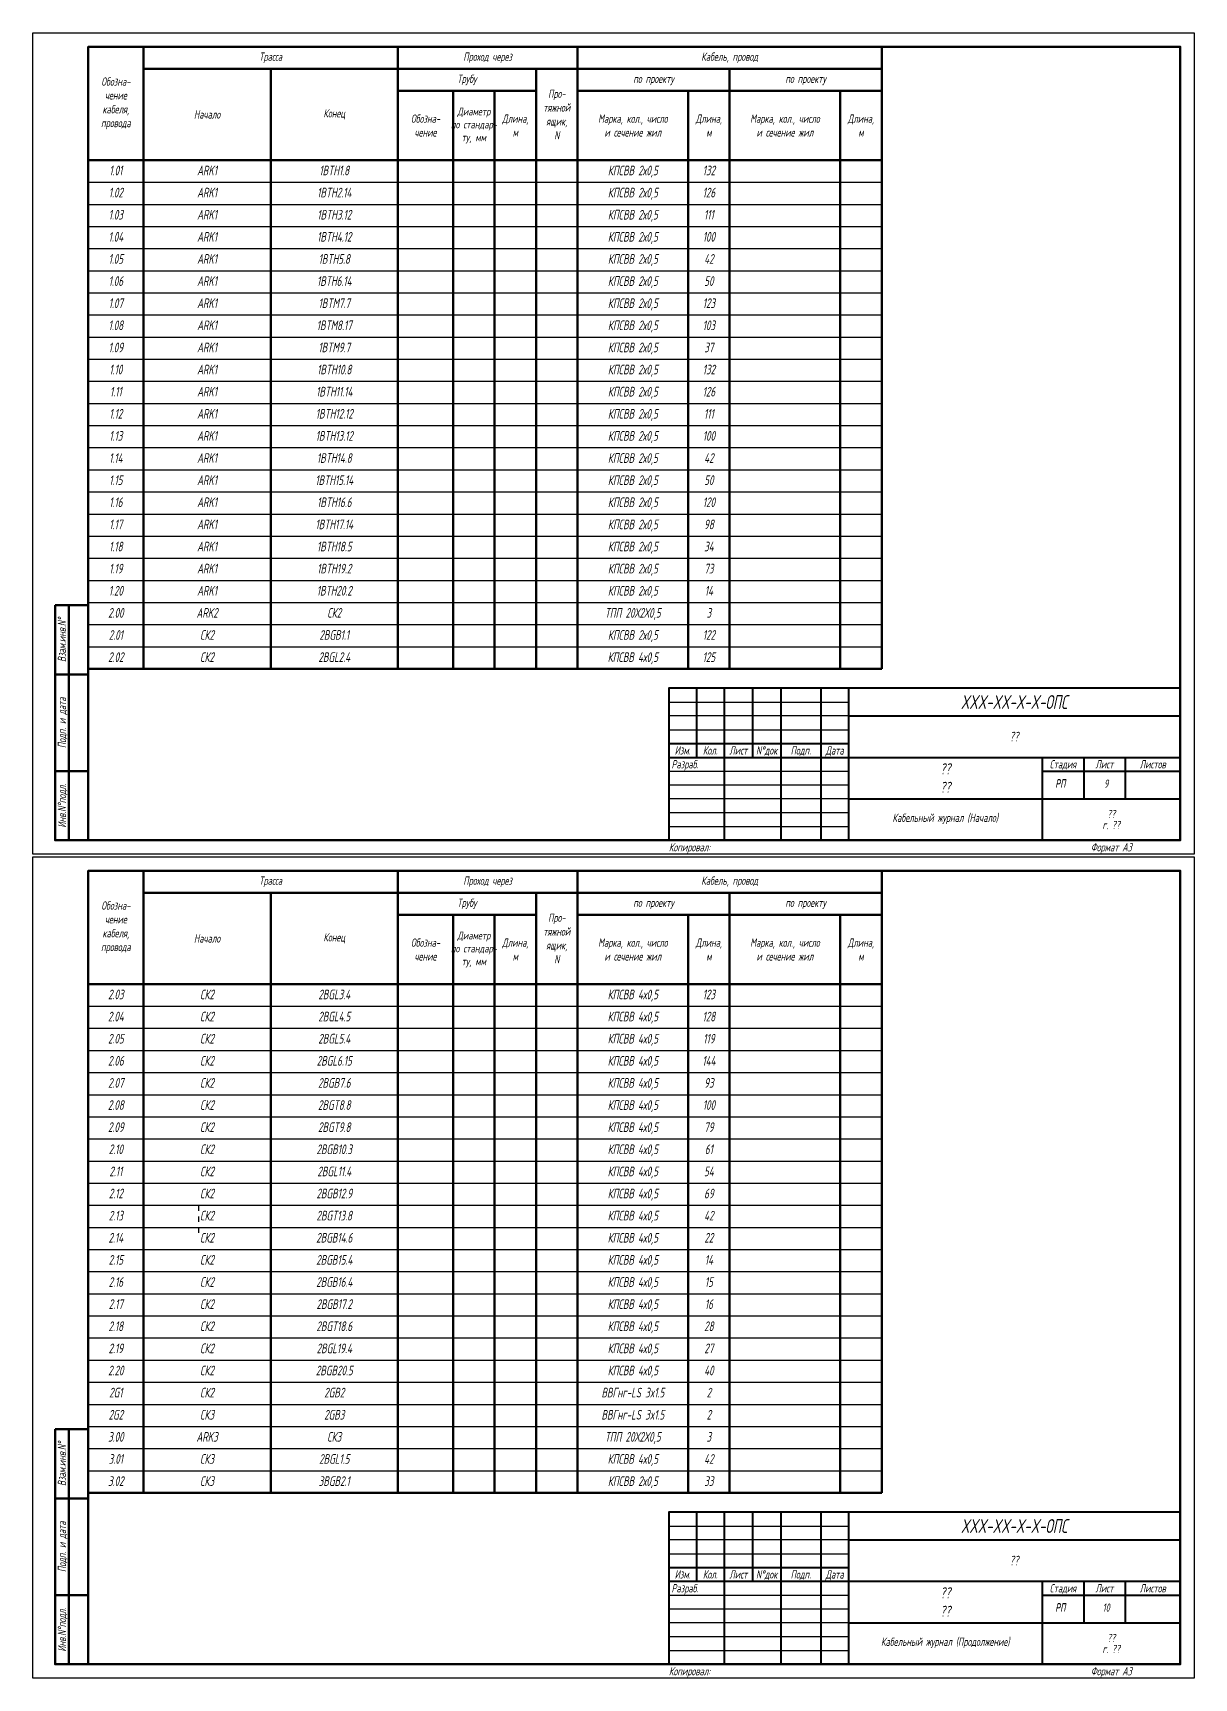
# Model space of a CAD drawing. Extents: x 0 to 1720, y -2086 to 3873.
# Drawn here: x 0 to 420, y 894 to 1489 of the extents above; entities that cross this region are included whole.
import ezdxf
from ezdxf.enums import TextEntityAlignment as Align

# ---------------------------------------------------------------- set-up
doc = ezdxf.new("R2010")
doc.units = 0
doc.layers.add('FORMAT', color=134, linetype='Continuous')
doc.layers.add('TEXT', color=4, linetype='Continuous')
doc.layers.add('TABLE', color=7, linetype='Continuous', lineweight=50)
doc.styles.add('R2_5', font='romant.shx', dxfattribs={"width": 0.65, "oblique": 12, "height": 2.5})

msp = doc.modelspace()

# ---------------------------------------------------------------- linework, layer by layer
for p, q in [((20, 1435), (307, 1435)), ((20, 1427), (307, 1427)), ((20, 1419), (307, 1419)), ((20, 1411), (307, 1411)), ((20, 1403), (307, 1403)), ((20, 1395), (307, 1395)), ((20, 1387), (307, 1387)), ((20, 1379), (307, 1379)), ((20, 1371), (307, 1371)), ((20, 1363), (307, 1363)), ((20, 1355), (307, 1355)), ((20, 1347), (307, 1347)), ((20, 1339), (307, 1339)), ((20, 1331), (307, 1331)), ((20, 1323), (307, 1323)), ((20, 1315), (307, 1315)), ((20, 1307), (307, 1307)), ((20, 1299), (307, 1299)), ((20, 1291), (307, 1291)), ((20, 1283), (307, 1283)), ((20, 1275), (307, 1275)), ((20, 1267), (307, 1267)), ((20, 1137), (307, 1137)), ((20, 1129), (307, 1129)), ((20, 1121), (307, 1121)), ((20, 1113), (307, 1113)), ((20, 1105), (307, 1105)), ((20, 1097), (307, 1097)), ((252, 1085), (252, 1095)), ((20, 1089), (307, 1089)), ((20, 1081), (307, 1081)), ((252, 1070), (252, 1080)), ((20, 1073), (307, 1073)), ((20, 1065), (307, 1065)), ((60, 1063), (60, 1065)), ((60, 1059), (60, 1061)), ((132, 1063), (132, 1065)), ((132, 1059), (132, 1061)), ((252, 1055), (252, 1065)), ((20, 1057), (307, 1057)), ((60, 1055), (60, 1057)), ((132, 1055), (132, 1057)), ((20, 1049), (307, 1049)), ((20, 1041), (307, 1041)), ((20, 1033), (307, 1033)), ((20, 1025), (307, 1025)), ((20, 1017), (307, 1017)), ((20, 1009), (307, 1009)), ((20, 1001), (307, 1001)), ((20, 993), (307, 993)), ((20, 985), (307, 985)), ((20, 977), (307, 977)), ((20, 969), (307, 969))]:
    msp.add_line(p, q)
at = {"layer": 'FORMAT', "lineweight": 50}
for p, q in [((13, 1282), (13, 1197)), ((20, 1257), (8, 1257)), ((20, 1222), (8, 1222)), ((13, 984), (13, 899)), ((20, 959), (8, 959)), ((20, 924), (8, 924))]:
    msp.add_line(p, q, dxfattribs=at)
at = {"layer": 'FORMAT', "lineweight": 40}
for p, q in [((240, 1252), (240, 1227)), ((250, 1252), (250, 1197)), ((260.31, 1252), (260.31, 1227)), ((270.5, 1252), (270.5, 1197)), ((285, 1252), (285, 1197)), ((295, 1252), (295, 1197)), ((295, 1242), (415, 1242)), ((230, 1232), (295, 1232)), ((230, 1227), (415, 1227)), ((365.08, 1227), (365.08, 1197)), ((380.08, 1227), (380.08, 1212)), ((395.08, 1227), (395.08, 1212)), ((365.08, 1222), (415, 1222)), ((295, 1212), (415, 1212)), ((240, 954), (240, 929)), ((250, 954), (250, 899)), ((260.31, 954), (260.31, 929)), ((270.5, 954), (270.5, 899)), ((285, 954), (285, 899)), ((295, 954), (295, 899)), ((295, 944), (415, 944)), ((230, 934), (295, 934)), ((230, 929), (415, 929)), ((365.08, 929), (365.08, 899)), ((380.08, 929), (380.08, 914)), ((395.08, 929), (395.08, 914)), ((365.08, 924), (415, 924)), ((295, 914), (415, 914))]:
    msp.add_line(p, q, dxfattribs=at)
at = {"layer": 'FORMAT', "lineweight": -3}
for p, q in [((230, 1247), (295, 1247)), ((295, 1242), (230, 1242)), ((230, 1237), (295, 1237)), ((230, 1222), (295, 1222)), ((230, 1217), (295, 1217)), ((295, 1212), (230, 1212)), ((230, 1207), (295, 1207)), ((230, 1202), (295, 1202)), ((230, 949), (295, 949)), ((295, 944), (230, 944)), ((230, 939), (295, 939)), ((230, 924), (295, 924)), ((230, 919), (295, 919)), ((295, 914), (230, 914)), ((230, 909), (295, 909)), ((230, 904), (295, 904))]:
    msp.add_line(p, q, dxfattribs=at)
at = {"layer": 'FORMAT'}
for points in [[(0, 1489), (420, 1489), (420, 1192), (0, 1192)], [(0, 1191), (420, 1191), (420, 894), (0, 894)]]:
    msp.add_lwpolyline(points, close=True, dxfattribs=at)
at = {"layer": 'FORMAT', "lineweight": 50}
for points in [[(20, 1197), (20, 1484), (415, 1484), (415, 1197)], [(8, 1282), (20, 1282), (20, 1197), (8, 1197)], [(20, 899), (20, 1186), (415, 1186), (415, 899)], [(8, 984), (20, 984), (20, 899), (8, 899)]]:
    msp.add_lwpolyline(points, close=True, dxfattribs=at)
at = {"layer": 'FORMAT', "lineweight": 40}
for points in [[(230, 1197), (415, 1197), (415, 1252), (230, 1252)], [(230, 899), (415, 899), (415, 954), (230, 954)]]:
    msp.add_lwpolyline(points, close=True, dxfattribs=at)
at = {"layer": 'TABLE'}
for p, q in [((20, 1484), (307, 1484)), ((20, 1443), (20, 1484)), ((40, 1443), (40, 1484)), ((132, 1443), (132, 1484)), ((197, 1443), (197, 1484)), ((307, 1443), (307, 1484)), ((40, 1476), (307, 1476)), ((86, 1443), (86, 1476)), ((182, 1443), (182, 1476)), ((252, 1443), (252, 1476)), ((132, 1468), (182, 1468)), ((152, 1443), (152, 1468)), ((167, 1443), (167, 1468)), ((197, 1468), (307, 1468)), ((237, 1443), (237, 1468)), ((292, 1443), (292, 1468)), ((20, 1443), (307, 1443)), ((20, 1443), (20, 1259)), ((40, 1443), (40, 1259)), ((86, 1443), (86, 1259)), ((132, 1443), (132, 1259)), ((152, 1443), (152, 1259)), ((167, 1443), (167, 1259)), ((182, 1443), (182, 1259)), ((197, 1443), (197, 1259)), ((237, 1443), (237, 1259)), ((252, 1443), (252, 1259)), ((292, 1443), (292, 1259)), ((307, 1443), (307, 1259)), ((20, 1259), (307, 1259)), ((20, 1186), (307, 1186)), ((20, 1145), (20, 1186)), ((40, 1145), (40, 1186)), ((132, 1145), (132, 1186)), ((197, 1145), (197, 1186)), ((307, 1145), (307, 1186)), ((40, 1178), (307, 1178)), ((86, 1145), (86, 1178)), ((182, 1145), (182, 1178)), ((252, 1145), (252, 1178)), ((132, 1170), (182, 1170)), ((152, 1145), (152, 1170)), ((167, 1145), (167, 1170)), ((197, 1170), (307, 1170)), ((237, 1145), (237, 1170)), ((292, 1145), (292, 1170)), ((20, 1145), (20, 961)), ((20, 1145), (307, 1145)), ((40, 1145), (40, 961)), ((86, 1145), (86, 961)), ((132, 1145), (132, 961)), ((152, 1145), (152, 961)), ((167, 1145), (167, 961)), ((182, 1145), (182, 961)), ((197, 1145), (197, 961)), ((237, 1145), (237, 961)), ((252, 1145), (252, 961)), ((292, 1145), (292, 961)), ((307, 1145), (307, 961)), ((20, 961), (307, 961))]:
    msp.add_line(p, q, dxfattribs=at)

# ---------------------------------------------------------------- texts
at = {"char_height": 3.5, "attachment_point": 2, "line_spacing_factor": 1.371429, "style": 'R2_5'}
for s, insert, width in [('1.01', (30, 1441), 18), ('ARK1', (63, 1441), 44), ('1BTH1.8', (109, 1441), 45), ('КПСВВ 2х0,5', (217, 1441), 38), ('132', (244.5, 1441), 13), ('1.02', (30, 1433), 18), ('ARK1', (63, 1433), 44), ('1BTH2.14', (109, 1433), 45), ('КПСВВ 2х0,5', (217, 1433), 38), ('126', (244.5, 1433), 13), ('1.03', (30, 1425), 18), ('ARK1', (63, 1425), 44), ('1BTH3.12', (109, 1425), 45), ('КПСВВ 2х0,5', (217, 1425), 38), ('111', (244.5, 1425), 13), ('1.04', (30, 1417), 18), ('ARK1', (63, 1417), 44), ('1BTH4.12', (109, 1417), 45), ('КПСВВ 2х0,5', (217, 1417), 38), ('100', (244.5, 1417), 13), ('1.05', (30, 1409), 18), ('ARK1', (63, 1409), 44), ('1BTH5.8', (109, 1409), 45), ('КПСВВ 2х0,5', (217, 1409), 38), ('42', (244.5, 1409), 13), ('1.06', (30, 1401), 18), ('ARK1', (63, 1401), 44), ('1BTH6.14', (109, 1401), 45), ('КПСВВ 2х0,5', (217, 1401), 38), ('50', (244.5, 1401), 13), ('1.07', (30, 1393), 18), ('ARK1', (63, 1393), 44), ('1BTM7.7', (109, 1393), 45), ('КПСВВ 2х0,5', (217, 1393), 38), ('123', (244.5, 1393), 13), ('1.08', (30, 1385), 18), ('ARK1', (63, 1385), 44), ('1BTM8.17', (109, 1385), 45), ('КПСВВ 2х0,5', (217, 1385), 38), ('103', (244.5, 1385), 13), ('1.09', (30, 1377), 18), ('ARK1', (63, 1377), 44), ('1BTM9.7', (109, 1377), 45), ('КПСВВ 2х0,5', (217, 1377), 38), ('37', (244.5, 1377), 13), ('1.10', (30, 1369), 18), ('ARK1', (63, 1369), 44), ('1BTH10.8', (109, 1369), 45), ('КПСВВ 2х0,5', (217, 1369), 38), ('132', (244.5, 1369), 13), ('1.11', (30, 1361), 18), ('ARK1', (63, 1361), 44), ('1BTH11.14', (109, 1361), 45), ('КПСВВ 2х0,5', (217, 1361), 38), ('126', (244.5, 1361), 13), ('1.12', (30, 1353), 18), ('ARK1', (63, 1353), 44), ('1BTH12.12', (109, 1353), 45), ('КПСВВ 2х0,5', (217, 1353), 38), ('111', (244.5, 1353), 13), ('1.13', (30, 1345), 18), ('ARK1', (63, 1345), 44), ('1BTH13.12', (109, 1345), 45), ('КПСВВ 2х0,5', (217, 1345), 38), ('100', (244.5, 1345), 13), ('1.14', (30, 1337), 18), ('ARK1', (63, 1337), 44), ('1BTH14.8', (109, 1337), 45), ('КПСВВ 2х0,5', (217, 1337), 38), ('42', (244.5, 1337), 13), ('1.15', (30, 1329), 18), ('ARK1', (63, 1329), 44), ('1BTH15.14', (109, 1329), 45), ('КПСВВ 2х0,5', (217, 1329), 38), ('50', (244.5, 1329), 13), ('1.16', (30, 1321), 18), ('ARK1', (63, 1321), 44), ('1BTH16.6', (109, 1321), 45), ('КПСВВ 2х0,5', (217, 1321), 38), ('120', (244.5, 1321), 13), ('1.17', (30, 1313), 18), ('ARK1', (63, 1313), 44), ('1BTH17.14', (109, 1313), 45), ('КПСВВ 2х0,5', (217, 1313), 38), ('98', (244.5, 1313), 13), ('1.18', (30, 1305), 18), ('ARK1', (63, 1305), 44), ('1BTH18.5', (109, 1305), 45), ('КПСВВ 2х0,5', (217, 1305), 38), ('34', (244.5, 1305), 13), ('1.19', (30, 1297), 18), ('ARK1', (63, 1297), 44), ('1BTH19.2', (109, 1297), 45), ('КПСВВ 2х0,5', (217, 1297), 38), ('73', (244.5, 1297), 13), ('1.20', (30, 1289), 18), ('ARK1', (63, 1289), 44), ('1BTH20.2', (109, 1289), 45), ('КПСВВ 2х0,5', (217, 1289), 38), ('14', (244.5, 1289), 13), ('2.00', (30, 1281), 18), ('ARK2', (63, 1281), 44), ('СК2', (109, 1281), 45), ('ТПП 20Х2Х0,5', (217, 1281), 38), ('3', (244.5, 1281), 13), ('2.01', (30, 1273), 18), ('СК2', (63, 1273), 44), ('2BGB1.1', (109, 1273), 45), ('КПСВВ 2х0,5', (217, 1273), 38), ('122', (244.5, 1273), 13), ('2.02', (30, 1265), 18), ('СК2', (63, 1265), 44), ('2BGL2.4', (109, 1265), 45), ('КПСВВ 4х0,5', (217, 1265), 38), ('125', (244.5, 1265), 13), ('2.03', (30, 1143), 18), ('СК2', (63, 1143), 44), ('2BGL3.4', (109, 1143), 45), ('КПСВВ 4х0,5', (217, 1143), 38), ('123', (244.5, 1143), 13), ('2.04', (30, 1135), 18), ('СК2', (63, 1135), 44), ('2BGL4.5', (109, 1135), 45), ('КПСВВ 4х0,5', (217, 1135), 38), ('128', (244.5, 1135), 13), ('2.05', (30, 1127), 18), ('СК2', (63, 1127), 44), ('2BGL5.4', (109, 1127), 45), ('КПСВВ 4х0,5', (217, 1127), 38), ('119', (244.5, 1127), 13), ('2.06', (30, 1119), 18), ('СК2', (63, 1119), 44), ('2BGL6.15', (109, 1119), 45), ('КПСВВ 4х0,5', (217, 1119), 38), ('144', (244.5, 1119), 13), ('2.07', (30, 1111), 18), ('СК2', (63, 1111), 44), ('2BGB7.6', (109, 1111), 45), ('КПСВВ 4х0,5', (217, 1111), 38), ('93', (244.5, 1111), 13), ('2.08', (30, 1103), 18), ('СК2', (63, 1103), 44), ('2BGT8.8', (109, 1103), 45), ('КПСВВ 4х0,5', (217, 1103), 38), ('100', (244.5, 1103), 13), ('2.09', (30, 1095), 18), ('СК2', (63, 1095), 44), ('2BGT9.8', (109, 1095), 45), ('КПСВВ 4х0,5', (217, 1095), 38), ('79', (244.5, 1095), 13), ('2.10', (30, 1087), 18), ('СК2', (63, 1087), 44), ('2BGB10.3', (109, 1087), 45), ('КПСВВ 4х0,5', (217, 1087), 38), ('61', (244.5, 1087), 13), ('2.11', (30, 1079), 18), ('СК2', (63, 1079), 44), ('2BGL11.4', (109, 1079), 45), ('КПСВВ 4х0,5', (217, 1079), 38), ('54', (244.5, 1079), 13), ('2.12', (30, 1071), 18), ('СК2', (63, 1071), 44), ('2BGB12.9', (109, 1071), 45), ('КПСВВ 4х0,5', (217, 1071), 38), ('69', (244.5, 1071), 13), ('2.13', (30, 1063), 18), ('СК2', (63, 1063), 44), ('2BGT13.8', (109, 1063), 45), ('КПСВВ 4х0,5', (217, 1063), 38), ('42', (244.5, 1063), 13), ('2.14', (30, 1055), 18), ('СК2', (63, 1055), 44), ('2BGB14.6', (109, 1055), 45), ('КПСВВ 4х0,5', (217, 1055), 38), ('22', (244.5, 1055), 13), ('2.15', (30, 1047), 18), ('СК2', (63, 1047), 44), ('2BGB15.4', (109, 1047), 45), ('КПСВВ 4х0,5', (217, 1047), 38), ('14', (244.5, 1047), 13), ('2.16', (30, 1039), 18), ('СК2', (63, 1039), 44), ('2BGB16.4', (109, 1039), 45), ('КПСВВ 4х0,5', (217, 1039), 38), ('15', (244.5, 1039), 13), ('2.17', (30, 1031), 18), ('СК2', (63, 1031), 44), ('2BGB17.2', (109, 1031), 45), ('КПСВВ 4х0,5', (217, 1031), 38), ('16', (244.5, 1031), 13), ('2.18', (30, 1023), 18), ('СК2', (63, 1023), 44), ('2BGT18.6', (109, 1023), 45), ('КПСВВ 4х0,5', (217, 1023), 38), ('28', (244.5, 1023), 13), ('2.19', (30, 1015), 18), ('СК2', (63, 1015), 44), ('2BGL19.4', (109, 1015), 45), ('КПСВВ 4х0,5', (217, 1015), 38), ('27', (244.5, 1015), 13), ('2.20', (30, 1007), 18), ('СК2', (63, 1007), 44), ('2BGB20.5', (109, 1007), 45), ('КПСВВ 4х0,5', (217, 1007), 38), ('40', (244.5, 1007), 13), ('2G1', (30, 999), 18), ('СК2', (63, 999), 44), ('2GB2', (109, 999), 45), ('ВВГнг-LS 3x1.5', (217, 999), 38), ('2', (244.5, 999), 13), ('2G2', (30, 991), 18), ('СК3', (63, 991), 44), ('2GB3', (109, 991), 45), ('ВВГнг-LS 3x1.5', (217, 991), 38), ('2', (244.5, 991), 13), ('3.00', (30, 983), 18), ('ARK3', (63, 983), 44), ('СК3', (109, 983), 45), ('ТПП 20Х2Х0,5', (217, 983), 38), ('3', (244.5, 983), 13), ('3.01', (30, 975), 18), ('СК3', (63, 975), 44), ('2BGL1.5', (109, 975), 45), ('КПСВВ 4х0,5', (217, 975), 38), ('42', (244.5, 975), 13), ('3.02', (30, 967), 18), ('СК3', (63, 967), 44), ('3BGB2.1', (109, 967), 45), ('КПСВВ 2х0,5', (217, 967), 38), ('33', (244.5, 967), 13)]:
    msp.add_mtext(s, dxfattribs=dict(at, insert=insert, width=width))
at = {"layer": 'FORMAT', "style": 'R2_5', "oblique": 12, "width": 0.65}
for p in [(231, 1223), (231, 925)]:
    msp.add_text('Разраб.', height=3, dxfattribs=at).set_placement(p)
for s, p in [('Изм.', (235, 1228)), ('Кол.', (245, 1228)), ('Лист', (255.16, 1228)), ('N%%dдок', (265.41, 1228)), ('Подп.', (277.75, 1228)), ('Дата', (290, 1228)), ('Изм.', (235, 930)), ('Кол.', (245, 930)), ('Лист', (255.16, 930)), ('N%%dдок', (265.41, 930)), ('Подп.', (277.75, 930)), ('Дата', (290, 930))]:
    msp.add_text(s, height=3, dxfattribs=at).set_placement(p, align=Align.CENTER)
at = {"layer": 'FORMAT', "style": 'R2_5', "width": 0.65}
for s, oblique, p in [('Стадия', 12, (372.58, 1224.5)), ('Лист', 12, (387.58, 1224.5)), ('Листов', 12, (405.04, 1224.5)), ('Формат А3', 15, (390.04, 1194.5)), ('Стадия', 12, (372.58, 926.5)), ('Лист', 12, (387.58, 926.5)), ('Листов', 12, (405.04, 926.5)), ('Формат А3', 15, (390.04, 896.5))]:
    msp.add_text(s, height=3, dxfattribs=dict(at, oblique=oblique)).set_placement(p, align=Align.MIDDLE_CENTER)
at = {"layer": 'FORMAT', "style": 'R2_5', "oblique": 15, "width": 0.65}
for p in [(230, 1194.5), (230, 896.5)]:
    msp.add_text('Копировал:', height=3, dxfattribs=at).set_placement(p, align=Align.MIDDLE_LEFT)
at = {"layer": 'FORMAT', "attachment_point": 5, "style": 'R2_5'}
for s, insert, char_height, width in [('Трасса', (86, 1480), 3, 46), ('Проход через', (164.5, 1480), 3, 46), ('Кабель, провод', (252, 1480), 3, 46), ('Обозна-\\Pчение\\Pкабеля,\\Pпровода', (30, 1463.5), 3, 20), ('Трубу', (157, 1472), 3, 46), ('по проекту', (224.5, 1472), 3, 46), ('по проекту', (279.5, 1472), 3, 46), ('Про-\\Pтяжной\\Pящик,\\PN', (189.5, 1459.5), 3, 15), ('Начало', (63, 1459.5), 3, 46), ('Конец', (109, 1459.5), 3, 46), ('Обозна-\\Pчение', (142, 1455.5), 3, 15), ('Диаметр\\Pпо стандар- \\Pту, мм', (159.5, 1455.5), 2.8, 15), ('Длина,\\Pм', (174.5, 1455.5), 3, 15), ('Марка, кол., число\\Pи сечение жил', (217, 1455.5), 3, 46), ('Длина,\\Pм', (244.5, 1455.5), 3, 46), ('Марка, кол., число\\Pи сечение жил', (272, 1455.5), 3, 46), ('Длина,\\Pм', (299.5, 1455.5), 3, 46), ('Трасса', (86, 1182), 3, 46), ('Проход через', (164.5, 1182), 3, 46), ('Кабель, провод', (252, 1182), 3, 46), ('Обозна-\\Pчение\\Pкабеля,\\Pпровода', (30, 1165.5), 3, 20), ('Трубу', (157, 1174), 3, 46), ('по проекту', (224.5, 1174), 3, 46), ('по проекту', (279.5, 1174), 3, 46), ('Про-\\Pтяжной\\Pящик,\\PN', (189.5, 1161.5), 3, 15), ('Начало', (63, 1161.5), 3, 46), ('Конец', (109, 1161.5), 3, 46), ('Обозна-\\Pчение', (142, 1157.5), 3, 15), ('Диаметр\\Pпо стандар- \\Pту, мм', (159.5, 1157.5), 2.8, 15), ('Длина,\\Pм', (174.5, 1157.5), 3, 15), ('Марка, кол., число\\Pи сечение жил', (217, 1157.5), 3, 46), ('Длина,\\Pм', (244.5, 1157.5), 3, 46), ('Марка, кол., число\\Pи сечение жил', (272, 1157.5), 3, 46), ('Длина,\\Pм', (299.5, 1157.5), 3, 46)]:
    msp.add_mtext(s, dxfattribs=dict(at, insert=insert, char_height=char_height, width=width))
at = {"layer": 'FORMAT', "char_height": 3, "width": 48.2605, "attachment_point": 5, "line_spacing_factor": 0.8, "style": 'R2_5'}
for insert in [(390.04, 1204.5), (390.04, 906.5)]:
    msp.add_mtext('??\\Pг. ??', dxfattribs=dict(at, insert=insert))
at = {"layer": 'TEXT', "style": 'R2_5', "oblique": 12, "width": 0.65}
for s, p in [('Взам.инв.N%%d', (10.5, 1269.5)), ('Подп. и дата', (10.5, 1239.5)), ('Инв.N%%dподл.', (10.5, 1209.5)), ('Взам.инв.N%%d', (10.5, 971.5)), ('Подп. и дата', (10.5, 941.5)), ('Инв.N%%dподл.', (10.5, 911.5))]:
    msp.add_text(s, height=3, rotation=90, dxfattribs=at).set_placement(p, align=Align.MIDDLE_CENTER)
for s, p in [('РП', (371.63, 1217.62)), ('РП', (371.63, 1217.49)), ('9', (388.22, 1217.49)), ('РП', (371.63, 919.62)), ('РП', (371.63, 919.49)), ('10', (388.22, 919.49))]:
    msp.add_text(s, height=3, dxfattribs=at).set_placement(p, align=Align.MIDDLE_CENTER)
at = {"layer": 'TEXT', "attachment_point": 5, "style": 'R2_5'}
for s, insert, char_height, width, line_spacing_factor in [('XXX-XX-X-X-ОПС', (354.9, 1247), 5, 120, 0.800004), ('Кабельный журнал (Начало)', (330, 1204.75), 3, 70, 0.8), ('XXX-XX-X-X-ОПС', (354.9, 949), 5, 120, 0.800004), ('Кабельный журнал (Продолжение)', (330, 906.75), 3, 70, 0.8)]:
    msp.add_mtext(s, dxfattribs=dict(at, insert=insert, char_height=char_height, width=width, line_spacing_factor=line_spacing_factor))
for s, insert, char_height, width in [('??', (354.9, 1234.5), 3.5, 120), ('??\\P??', (330.05, 1219.5), 4, 70), ('??', (354.9, 936.5), 3.5, 120), ('??\\P??', (330.05, 921.5), 4, 70)]:
    msp.add_mtext(s, dxfattribs=dict(at, insert=insert, char_height=char_height, width=width))

doc.saveas('drawing.dxf')
